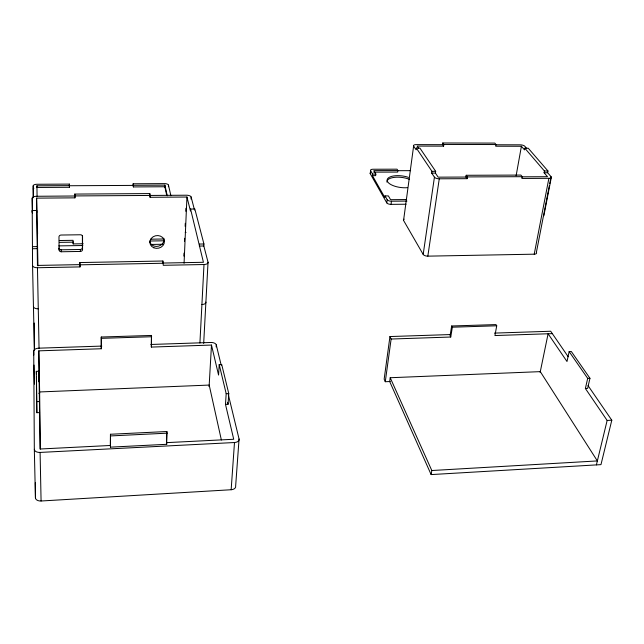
<?xml version="1.0" encoding="UTF-8"?>
<svg xmlns="http://www.w3.org/2000/svg" width="644" height="644" viewBox="0 0 644 644"><rect width="100%" height="100%" fill="white"/><g stroke="black" fill="none" stroke-linecap="round" stroke-linejoin="round"><path stroke-width="0.97" d="M219.21 364.568L226.181 393.645L225.489 404.376L228.057 404.263L228.765 393.54L221.697 364.472L219.21 364.568L218.566 375.058L211.482 345.055L151.356 347.076L151.461 335.444L101.269 337.021L101.309 348.75L38.809 350.843L39.204 382.029L38.986 371.242L36.33 371.338L36.845 412.699L39.59 412.579L38.986 371.242M101.309 348.75L101.269 337.021M110.317 445.471L110.462 434.257L166.877 431.528L166.707 444.304L110.478 447.145L110.317 445.471L40.057 449.013L39.59 412.579M110.478 447.145L110.462 434.257M166.764 195.478L164.84 186.752L133.397 186.929L133.139 185.4L133.171 183.782L164.558 183.62A3.59 1.513 2.4 0 1 168.47 185.118L170.885 195.752M133.397 186.929L133.171 183.782M36.789 212.48L36.748 210.508L32.232 210.548L32.554 265.521A4.886 2.294 -1.2 0 0 37.465 267.735L80.009 266.914L79.84 264.628L37.441 265.433L36.611 198.135L74.937 197.853L74.793 194.077L149.794 193.578L150.092 197.297L186.945 197.032L190.471 210.974L190.56 209.05L194.834 209.01L203.931 243.987L203.834 245.984L208.036 262.205L203.681 343.421M150.092 197.297L149.794 193.578M151.461 335.444L151.356 347.076M164.84 186.752L164.896 185.142L133.437 185.303M79.84 264.628L79.84 262.559L162.9 261.013L162.827 263.058L203.432 262.293L190.56 209.05M162.9 261.013L163.262 265.304L203.995 264.523A4.645 2.214 2.9 0 0 208.036 262.205M168.414 186.736L168.47 185.118M166.482 441.72L166.877 431.528M183.862 256.079L183.991 253.108M184.506 241.25L184.627 238.28M185.15 226.326L185.279 223.315M185.794 211.272L185.923 208.262M184.071 263.291L186.945 197.032M191.043 199.012L191.131 197A4.21 1.811 2.8 0 0 186.486 195.213L74.929 195.929L74.793 194.077M199.914 343.002L203.995 264.523M221.367 439.997L209.195 385.072L211.482 345.055M216.151 346.891L216.271 344.894A4.83 2.584 2.8 0 0 210.878 342.479L150.841 344.468M101.808 346.086L38.777 348.171A5.088 2.681 -2.4 0 0 33.721 351.02L34.325 449.303L35.436 497.812A5.603 3.502 -5 0 0 41.079 501L231.156 489.738L234.488 442.525A5.41 3.252 3.2 0 0 239.061 438.991L228.25 394.37M239.061 438.991L235.648 486.059A5.289 3.357 3 0 1 231.156 489.738M406.066 204.228L391.029 204.365A3.494 1.481 7.1 0 1 386.786 202.86L370.244 173.679L370.606 170.636A3.333 1.336 6.7 0 1 373.037 169.243L397.026 169.179L397.879 170.555L397.678 172.069L373.649 172.149M406.646 199.56L390.562 199.688L388.38 195.905L385.032 195.929L384.83 197.491L372.409 175.651L372.594 174.122L370.606 170.636M397.879 170.555L373.826 170.628L375.838 174.113L375.653 175.635L372.409 175.651M386.786 202.86L387.189 199.712L385.032 195.929M391.029 204.365L391.439 201.218A3.502 1.473 7.1 0 1 387.189 199.712M549.356 185.544L536.388 252.359A3.751 1.634 10.5 0 1 534.222 254.179L427.833 256.151A3.784 1.723 8.3 0 1 423.18 254.42L403.563 220.441L413.617 146.091A3.703 1.409 7.3 0 1 416.169 144.626L442.549 144.675L443.603 146.14L417.167 146.091L418.664 148.321M450.236 334.566L389.958 336.554L384.154 379.155L385.281 381.723L390.296 381.514M416.338 148.088L431.963 171.344L431.705 173.107L434.434 177.172A3.912 1.562 7.9 0 0 439.264 178.799L467.085 178.678L465.91 177.052L438.153 177.164L435.408 173.091L435.666 171.328L419.904 148.088L416.338 148.088L416.105 149.802L413.617 146.091M385.281 381.723L391.125 339.034L389.958 336.554M390.216 377.73L431.802 470.523L597.358 460.927L540.292 371.636L390.216 377.73L389.684 381.538L431.126 474.588L600.973 464.63L611.8 420.218L588.012 385.579M423.18 254.42L434.434 177.172M442.549 144.675L442.798 142.984L494.825 143.097L496.009 144.546L495.727 146.22L521.407 146.268L524.53 149.907L524.828 148.225L528.257 148.233L547.972 170.998L547.633 172.721L551.071 176.706L549.735 183.58M443.603 146.14L443.853 144.441L442.798 142.984M427.833 256.151L439.264 178.799M465.91 177.052L466.192 175.281L520.899 175.079L522.212 176.689L521.89 178.444L548.881 178.324A3.872 1.481 9.8 0 0 551.071 176.706M467.085 178.678L467.367 176.915L466.192 175.281M552.335 333.624L494.938 335.548L496.725 325.792L495.977 324.592L451.669 325.985L450.067 335.814L450.744 337.029L391.125 339.034M450.744 337.029L452.354 327.2L451.669 325.985M431.126 474.588L431.802 470.523M516.118 175.748L521.407 146.268M521.576 176.818L547.505 176.714L544.091 172.737L544.422 171.006L524.828 148.225M534.222 254.179L548.881 178.324M543.858 215.756L551.304 177.438M540.123 372.457L548.1 333.769L566.994 361.509L569.143 351.608L571.341 351.527L589.952 378.286L587.634 388.404L585.38 388.501L587.69 378.382L569.143 351.608M596.4 464.896L607.139 420.452L585.38 388.501M607.139 420.452L611.8 420.218M34.325 449.303A5.732 3.397 -4.1 0 0 40.097 452.426L234.488 442.525M110.615 435.924L167.142 433.171M36.611 401.647L39.373 401.534M226.181 393.645L228.765 393.54M587.69 378.382L589.952 378.286M209.195 385.072L39.622 391.954L40.371 449.077M494.439 333.101L550.692 331.241L568.193 356.72M101.398 338.333L151.67 336.74M452.354 327.2L496.725 325.792M79.84 262.559L80.009 264.829L163.335 263.251M59.111 249.953L58.974 236.936A2.149 1.868 -1.6 0 1 61.108 235.036L80.411 234.77A2.133 1.86 -3.1 0 1 82.553 236.606L82.553 249.566A2.125 1.843 -3.5 0 1 80.436 251.442L61.269 251.764A2.141 1.851 -2.1 0 1 59.111 249.953L59.023 247.98A2.133 1.843 -2 0 0 61.172 249.792L80.283 249.478A2.117 1.835 -3.5 0 0 82.4 247.61L82.392 235.664M59.296 240.526L73.07 240.325L73.199 243.915L83.157 243.762M150.664 239.19L163.729 238.996M59.377 242.369L73.191 242.16M149.786 241.017L164.462 240.792M58.789 245.887L82.843 245.517M150.994 244.446L163.013 244.261M32.417 246.668L37.191 246.596M199.431 244.052L203.931 243.987M32.466 248.729L37.231 248.648M199.334 246.056L203.834 245.984M391.439 201.218L406.936 201.081M74.801 196.001L36.587 196.275A4.411 1.868 -0.4 0 0 32.2 198.167L32.272 212.528L32.232 210.548M37.078 196.702L36.933 185.81L69.463 185.641L69.359 184.103L36.917 184.265A3.735 1.554 -0.2 0 0 33.198 185.834L33.279 197.724M133.139 185.4L69.367 185.738L69.472 187.283L36.966 187.46L36.933 185.81M397.815 170.692L410.639 170.652M431.963 171.344L435.666 171.328M544.422 171.006L547.972 170.998M431.705 173.107L435.408 173.091M544.091 172.737L547.633 172.721M372.594 174.122L375.838 174.113M467.367 176.915L522.212 176.689M443.853 144.441L496.009 144.546M495.534 144.779L520.175 144.828A3.663 1.344 9.1 0 1 524.82 146.268L526.695 148.45M191.131 197L194.504 210M216.271 344.894L221.206 365.269M227.59 402.307L228.057 404.263M225.489 404.376L233.716 439.256L166.442 442.645L166.707 444.304M164.896 185.142L167.255 195.776M82.4 247.61L82.553 249.566M80.283 249.478L80.436 251.442M73.078 242.072L73.199 243.915M61.172 249.792L61.269 251.764M33.721 351.02L33.81 355.029M34.027 365.067L34.454 384.146M33.198 185.834L33.319 197.177M36.33 371.338L36.394 374.285M36.458 377.223L36.845 412.699M32.2 198.167L32.522 213.244M32.554 265.521L34.398 350.046A4.709 2.479 -2.4 0 0 34.478 350.497M37.513 229.023L37.473 227.292L37.577 233.869M36.611 198.135L37.948 265.972M37.465 267.735L39.059 348.42M38.809 350.843L39.67 393.21A4.983 2.777 -3.1 0 0 38.769 393.299M40.097 452.426L41.079 501M34.204 323.022L34.398 350.046M35.323 482.718L35.436 497.812M69.359 184.103L69.472 187.283M74.929 195.929L74.937 197.853M80.009 264.829L80.009 266.914M403.563 220.441A3.59 1.554 7.6 0 1 404.11 219.169M386.964 182.147A14.345 5.852 7.3 0 1 394.225 177.374A14.345 5.852 7.3 0 1 409.463 179.33M407.58 187.662A14.353 5.836 7.3 0 1 387.125 180.006A14.353 5.836 7.3 0 1 408.433 177.358M370.244 173.679A3.333 1.344 6.7 0 1 370.63 172.689M205.895 302.084A4.564 2.302 2.7 0 1 201.918 304.515M38.278 308.822A4.798 2.383 -1.7 0 1 33.448 306.56M185.255 232.355A4.146 1.892 2.6 0 1 186.036 232.412M163.793 238.191A7.269 6.36 -9.7 0 1 158.577 246.145A7.269 6.36 -9.7 0 1 149.762 241.919M33.263 189.135A3.735 1.562 -0.2 0 1 33.866 188.281M164.453 186.849A3.59 1.521 2.4 0 1 165.444 186.905M208.809 386.32A4.733 2.681 2.5 0 1 209.244 386.336M153.892 247.803A7.285 6.376 -9.8 0 0 164.389 241.283A7.285 6.376 -9.8 0 0 153.143 236.775A7.285 6.376 -9.8 0 0 153.892 247.803"/></g></svg>
